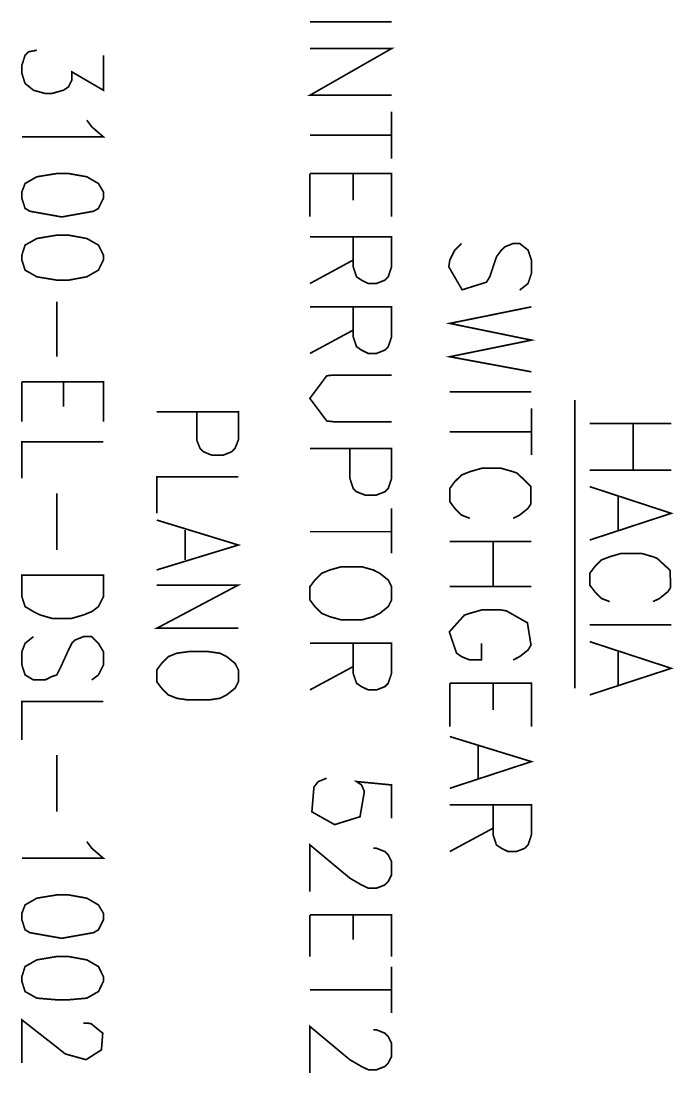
# Model space of a CAD drawing. Extents: x 0.1 to 11.6, y 0.2 to 16.4.
# Drawn here: x 1.513 to 1.84, y 5.285 to 5.811 of the extents above; entities that cross this region are included whole.
import ezdxf

# ---------------------------------------------------------------- set-up
doc = ezdxf.new("R2010")
doc.units = 0
doc.header["$MEASUREMENT"] = 0

msp = doc.modelspace()

# ---------------------------------------------------------------- linework, layer by layer
at = {"color": 0, "const_width": 0.000833}
for points in [[(1.69835, 5.81082), (1.6575, 5.81082)], [(1.55414, 5.79417), (1.55414, 5.77664), (1.53836, 5.78581), (1.53836, 5.78163), (1.53668, 5.77832), (1.53418, 5.77664), (1.52832, 5.77501), (1.52501, 5.77501), (1.51915, 5.77664), (1.51497, 5.78), (1.51335, 5.785), (1.51335, 5.78917), (1.51497, 5.79417), (1.51665, 5.79585), (1.52083, 5.79665)], [(1.6575, 5.79747), (1.69835, 5.79747), (1.6575, 5.77414), (1.69835, 5.77414)], [(1.54585, 5.76167), (1.54833, 5.75831), (1.55414, 5.75331), (1.51335, 5.75331)], [(1.69835, 5.76585), (1.69835, 5.74246)], [(1.69835, 5.75418), (1.6575, 5.75418)], [(1.6575, 5.73497), (1.69835, 5.73497), (1.69835, 5.71332)], [(1.6575, 5.73497), (1.6575, 5.71332)], [(1.67914, 5.73497), (1.67914, 5.72163)], [(1.6575, 5.70335), (1.69835, 5.70335), (1.69835, 5.68832), (1.69667, 5.68332), (1.69499, 5.68164), (1.69081, 5.67996), (1.68668, 5.67996), (1.68332, 5.68164), (1.68083, 5.68332), (1.67914, 5.68832), (1.67914, 5.70335)], [(1.76247, 5.67665), (1.76665, 5.67996), (1.76833, 5.685), (1.76833, 5.69168), (1.76665, 5.69667), (1.76247, 5.69997), (1.75917, 5.69997), (1.75499, 5.69829), (1.75331, 5.69667), (1.75082, 5.69331), (1.7475, 5.68332), (1.74582, 5.68061), (1.73367, 5.67681), (1.727, 5.68826), (1.72749, 5.69168), (1.72999, 5.69667), (1.73335, 5.69997)], [(1.67914, 5.69168), (1.6575, 5.67996)], [(1.53082, 5.67085), (1.53082, 5.64333)], [(1.6575, 5.66829), (1.69835, 5.66829), (1.69835, 5.65332), (1.69667, 5.64833), (1.69499, 5.64665), (1.69081, 5.64497), (1.68668, 5.64497), (1.68332, 5.64665), (1.68083, 5.64833), (1.67914, 5.65332), (1.67914, 5.66829)], [(1.76833, 5.66829), (1.72749, 5.66), (1.76833, 5.65164), (1.72749, 5.64333), (1.76833, 5.63579)], [(1.67914, 5.65663), (1.6575, 5.64497)], [(1.51335, 5.63081), (1.55414, 5.63081), (1.55414, 5.61083)], [(1.51335, 5.63081), (1.51335, 5.61083)], [(1.53418, 5.63081), (1.53418, 5.61833)], [(1.69835, 5.63417), (1.66917, 5.63417), (1.6659, 5.63379), (1.65744, 5.6225), (1.6659, 5.61122), (1.66917, 5.61083), (1.69835, 5.61083)], [(1.76833, 5.62582), (1.72749, 5.62582)], [(1.78999, 5.62164), (1.78999, 5.47749)], [(1.58083, 5.61583), (1.62169, 5.61583), (1.62169, 5.60167), (1.62001, 5.5975), (1.61833, 5.59581), (1.61415, 5.59413), (1.60835, 5.59413), (1.60417, 5.59581), (1.60249, 5.5975), (1.60086, 5.60167), (1.60086, 5.61583)], [(1.76833, 5.61746), (1.76833, 5.59413)], [(1.83832, 5.60997), (1.79753, 5.60997)], [(1.81917, 5.60997), (1.81917, 5.58664)], [(1.76833, 5.60579), (1.72749, 5.60579)], [(1.55414, 5.60081), (1.51335, 5.60081), (1.51335, 5.58247)], [(1.6575, 5.5975), (1.69835, 5.5975), (1.69835, 5.58247), (1.69667, 5.57747), (1.69499, 5.57579), (1.69081, 5.57417), (1.685, 5.57417), (1.68083, 5.57579), (1.67914, 5.57747), (1.67751, 5.58247), (1.67751, 5.5975)], [(1.75917, 5.5625), (1.76247, 5.56413), (1.76665, 5.56749), (1.76796, 5.56956), (1.76796, 5.57856), (1.76124, 5.58507), (1.75917, 5.58583), (1.75331, 5.58751), (1.74333, 5.58751), (1.73753, 5.58583), (1.73335, 5.58415), (1.72999, 5.58083), (1.72749, 5.57747), (1.72749, 5.57081), (1.72999, 5.56749), (1.73335, 5.56413), (1.73753, 5.5625)], [(1.62169, 5.58333), (1.58083, 5.58333), (1.58083, 5.565)], [(1.83832, 5.58664), (1.79753, 5.58664)], [(1.79753, 5.57835), (1.83832, 5.565), (1.79753, 5.55165)], [(1.53082, 5.57497), (1.53082, 5.54665)], [(1.81168, 5.57329), (1.81168, 5.55664)], [(1.69835, 5.56749), (1.69835, 5.54497)], [(1.58083, 5.56164), (1.62169, 5.54915), (1.58083, 5.53668)], [(1.595, 5.55664), (1.595, 5.54167)], [(1.69835, 5.55583), (1.6575, 5.55583)], [(1.76833, 5.55083), (1.72749, 5.55083)], [(1.74918, 5.55083), (1.74918, 5.52832)], [(1.82915, 5.52083), (1.83251, 5.52246), (1.83664, 5.52582), (1.83794, 5.52783), (1.83778, 5.53646), (1.83111, 5.54258), (1.82915, 5.54329), (1.82335, 5.54497), (1.81332, 5.54497), (1.80751, 5.54329), (1.80333, 5.54167), (1.80003, 5.53831), (1.79753, 5.535), (1.79753, 5.52914), (1.80003, 5.52582), (1.80333, 5.52246), (1.80751, 5.52083)], [(1.58083, 5.52914), (1.62169, 5.52914), (1.58083, 5.50749), (1.62169, 5.50749)], [(1.76833, 5.52832), (1.72749, 5.52832)], [(1.75917, 5.49164), (1.76247, 5.49333), (1.76665, 5.49664), (1.76813, 5.49908), (1.76633, 5.51025), (1.75581, 5.51622), (1.75331, 5.51665), (1.74333, 5.51665), (1.73753, 5.51497), (1.73475, 5.51406), (1.72726, 5.50569), (1.73085, 5.49511), (1.73335, 5.49333), (1.73753, 5.49164), (1.74333, 5.49164), (1.74333, 5.5)], [(1.83832, 5.50917), (1.79753, 5.50917)], [(1.54833, 5.48167), (1.55165, 5.48415), (1.55414, 5.48915), (1.55414, 5.49582), (1.55165, 5.5), (1.54833, 5.50331), (1.54417, 5.50331), (1.53999, 5.50163), (1.53836, 5.5), (1.53668, 5.49664), (1.5325, 5.48747), (1.53082, 5.48415), (1.52832, 5.48335), (1.52501, 5.48167), (1.51915, 5.48167), (1.51497, 5.48415), (1.51335, 5.48915), (1.51335, 5.49582), (1.51497, 5.5), (1.51915, 5.50331)], [(1.6575, 5.5), (1.69835, 5.5), (1.69835, 5.48497), (1.69667, 5.47999), (1.69499, 5.47831), (1.69081, 5.47667), (1.68668, 5.47667), (1.68332, 5.47831), (1.68083, 5.47999), (1.67914, 5.48497), (1.67914, 5.5)], [(1.79753, 5.50082), (1.83832, 5.48747), (1.79753, 5.47418)], [(1.81168, 5.49582), (1.81168, 5.47917)], [(1.67914, 5.48833), (1.6575, 5.47667)], [(1.72749, 5.47999), (1.76833, 5.47999), (1.76833, 5.45833)], [(1.72749, 5.47999), (1.72749, 5.45833)], [(1.74918, 5.47999), (1.74918, 5.46664)], [(1.55414, 5.47081), (1.51335, 5.47081), (1.51335, 5.45167)], [(1.72749, 5.45335), (1.76833, 5.44081), (1.72749, 5.42746)], [(1.74164, 5.44917), (1.74164, 5.43251)], [(1.53082, 5.44417), (1.53082, 5.41581)], [(1.69835, 5.41249), (1.69835, 5.42914), (1.68083, 5.43083), (1.68332, 5.42914), (1.68474, 5.42589), (1.68257, 5.41325), (1.66986, 5.40929), (1.65847, 5.41569), (1.6595, 5.42811), (1.66168, 5.43083), (1.66585, 5.43251)], [(1.72749, 5.41917), (1.76833, 5.41917), (1.76833, 5.40414), (1.76665, 5.39914), (1.76497, 5.39746), (1.76085, 5.39583), (1.75667, 5.39583), (1.75331, 5.39746), (1.75082, 5.39914), (1.74918, 5.40414), (1.74918, 5.41917)], [(1.74918, 5.4075), (1.72749, 5.39583)], [(1.54585, 5.40082), (1.54833, 5.39746), (1.55414, 5.39247), (1.51335, 5.39247)], [(1.68918, 5.39746), (1.69081, 5.39746), (1.69499, 5.39583), (1.69667, 5.39415), (1.69835, 5.39085), (1.69835, 5.38417), (1.69667, 5.38081), (1.69499, 5.37912), (1.69081, 5.3775), (1.68668, 5.3775), (1.68332, 5.37912), (1.67751, 5.38249), (1.6575, 5.39914), (1.6575, 5.37582)], [(1.6575, 5.36415), (1.69835, 5.36415), (1.69835, 5.34332)], [(1.6575, 5.36415), (1.6575, 5.34332)], [(1.67914, 5.36415), (1.67914, 5.35167)], [(1.69835, 5.33832), (1.69835, 5.315)], [(1.69835, 5.32667), (1.6575, 5.32667)], [(1.54417, 5.31), (1.54585, 5.31), (1.5479, 5.30979), (1.55382, 5.30496), (1.55317, 5.29665), (1.54546, 5.29172), (1.53504, 5.2946), (1.5325, 5.29665), (1.51335, 5.31164), (1.51335, 5.28999)], [(1.68918, 5.30664), (1.69081, 5.30664), (1.69499, 5.30496), (1.69667, 5.30333), (1.69835, 5.29997), (1.69835, 5.29329), (1.69667, 5.28999), (1.69499, 5.28831), (1.69081, 5.28668), (1.68668, 5.28668), (1.68332, 5.28831), (1.67751, 5.29167), (1.6575, 5.30832), (1.6575, 5.285)]]:
    msp.add_lwpolyline(points, dxfattribs=at)
for points in [[(1.55414, 5.72581), (1.55165, 5.72999), (1.54585, 5.73335), (1.53668, 5.73497), (1.53082, 5.73497), (1.52083, 5.73335), (1.51497, 5.72999), (1.51335, 5.72581), (1.51335, 5.7225), (1.51497, 5.7175), (1.51736, 5.7161), (1.53331, 5.71326), (1.54921, 5.7161), (1.55165, 5.7175), (1.55414, 5.7225), (1.55414, 5.72581)], [(1.55414, 5.69417), (1.55165, 5.69917), (1.54585, 5.70247), (1.53668, 5.70415), (1.53082, 5.70415), (1.52083, 5.70247), (1.51497, 5.69917), (1.51335, 5.69417), (1.51335, 5.69168), (1.51497, 5.68664), (1.52083, 5.68332), (1.53082, 5.68164), (1.53668, 5.68164), (1.54585, 5.68332), (1.55165, 5.68664), (1.55414, 5.69168), (1.55414, 5.69417)], [(1.69835, 5.52832), (1.69667, 5.53163), (1.69249, 5.535), (1.68918, 5.53668), (1.68332, 5.53831), (1.67333, 5.53831), (1.66749, 5.53668), (1.66336, 5.535), (1.66, 5.53163), (1.6575, 5.52832), (1.6575, 5.52165), (1.66, 5.51833), (1.66336, 5.51497), (1.66749, 5.51329), (1.67333, 5.51167), (1.68332, 5.51167), (1.68918, 5.51329), (1.69249, 5.51497), (1.69667, 5.51833), (1.69835, 5.52165), (1.69835, 5.52832)], [(1.51335, 5.53413), (1.55414, 5.53413), (1.55414, 5.52333), (1.55165, 5.51833), (1.54833, 5.51585), (1.54417, 5.51417), (1.53836, 5.51247), (1.52832, 5.51247), (1.52251, 5.51417), (1.51915, 5.51585), (1.51497, 5.51833), (1.51335, 5.52333), (1.51335, 5.53413)], [(1.62169, 5.48665), (1.62001, 5.48996), (1.61583, 5.49333), (1.61253, 5.49501), (1.60667, 5.49582), (1.59668, 5.49582), (1.59082, 5.49501), (1.58664, 5.49333), (1.58333, 5.48996), (1.58083, 5.48665), (1.58083, 5.48079), (1.58333, 5.47749), (1.58664, 5.47418), (1.59082, 5.4725), (1.59668, 5.47163), (1.60667, 5.47163), (1.61253, 5.4725), (1.61583, 5.47418), (1.62001, 5.47749), (1.62169, 5.48079), (1.62169, 5.48665)], [(1.55414, 5.36496), (1.55165, 5.36914), (1.54585, 5.3725), (1.53668, 5.37414), (1.53082, 5.37414), (1.52083, 5.3725), (1.51497, 5.36914), (1.51335, 5.36496), (1.51335, 5.36165), (1.51497, 5.35667), (1.51736, 5.35525), (1.53331, 5.35243), (1.54921, 5.35525), (1.55165, 5.35667), (1.55414, 5.36165), (1.55414, 5.36496)], [(1.55414, 5.33333), (1.55165, 5.33832), (1.54585, 5.34164), (1.53668, 5.34332), (1.53082, 5.34332), (1.52083, 5.34164), (1.51497, 5.33832), (1.51335, 5.33333), (1.51335, 5.33083), (1.51497, 5.32579), (1.52083, 5.32249), (1.53082, 5.32167), (1.53668, 5.32167), (1.54585, 5.32249), (1.55165, 5.32579), (1.55414, 5.33083), (1.55414, 5.33333)]]:
    msp.add_lwpolyline(points, close=True, dxfattribs=at)

doc.saveas('drawing.dxf')
